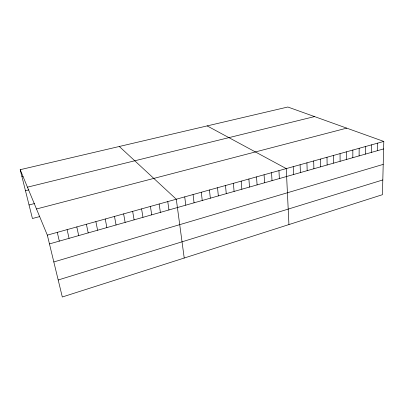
<?xml version="1.0" encoding="UTF-8"?>
<svg xmlns="http://www.w3.org/2000/svg" width="404" height="404" viewBox="0 0 404 404"><rect width="100%" height="100%" fill="white"/><g stroke="black" fill="none" stroke-linecap="round" stroke-linejoin="round"><path stroke-width="0.61" d="M352.828 157.681L352.849 150.056M359.106 155.899L359.161 148.298M365.317 154.131L365.408 146.561M371.473 152.384L371.594 144.834M377.568 150.647L377.725 143.127M383.8 141.435L382.431 194.693L62.307 296.99L47.334 235.133L20.2 169.69L287.84 107.01L383.8 141.435L47.334 235.133M58.191 279.987L382.81 179.942M53.823 261.949L383.209 164.388M49.46 243.915L383.608 148.93M39.602 216.605L32.436 218.508L20.2 169.69M36.491 208.984L346.728 128.139M29.043 204.959L34.481 203.56M25.467 190.698L28.861 189.855M27.447 187.173L314.534 116.584M21.917 176.543L23.063 176.27M207.161 125.902L286.254 168.599L288.941 224.568M119.301 146.48L176.29 199.222L184.219 258.03M57.277 232.366L59.322 241.112M67.104 229.629L69.064 238.345M76.811 226.927L78.694 235.608M86.395 224.255L88.203 232.901M95.869 221.619L97.601 230.23M105.232 219.008L106.888 227.593M114.483 216.433L116.069 224.983M123.624 213.888L125.139 222.402M132.658 211.373L134.103 219.857M141.587 208.888L142.966 217.337M150.414 206.429L151.727 214.847M159.141 204L160.388 212.383M167.766 201.596L168.948 209.949M184.724 196.874L185.784 205.166M193.061 194.551L194.061 202.813M201.303 192.259L202.247 200.485M209.454 189.986L210.343 198.182M217.519 187.744L218.347 195.91M225.488 185.522L226.265 193.657M233.376 183.325L234.098 191.43M241.178 181.154L241.844 189.229M248.894 179.007L249.51 187.052M256.525 176.881L257.096 184.896M264.075 174.775L264.595 182.76M271.549 172.695L272.018 180.654M278.942 170.639L279.366 178.563M293.218 166.66L293.551 174.533M300.106 164.741L300.399 172.584M306.929 162.842L307.181 170.655M313.686 160.964L313.893 168.746M320.372 159.1L320.544 166.857M326.998 157.257L327.129 164.989M333.558 155.429L333.648 163.135M340.052 153.621L340.102 161.297M346.481 151.828L346.496 159.479"/></g></svg>
